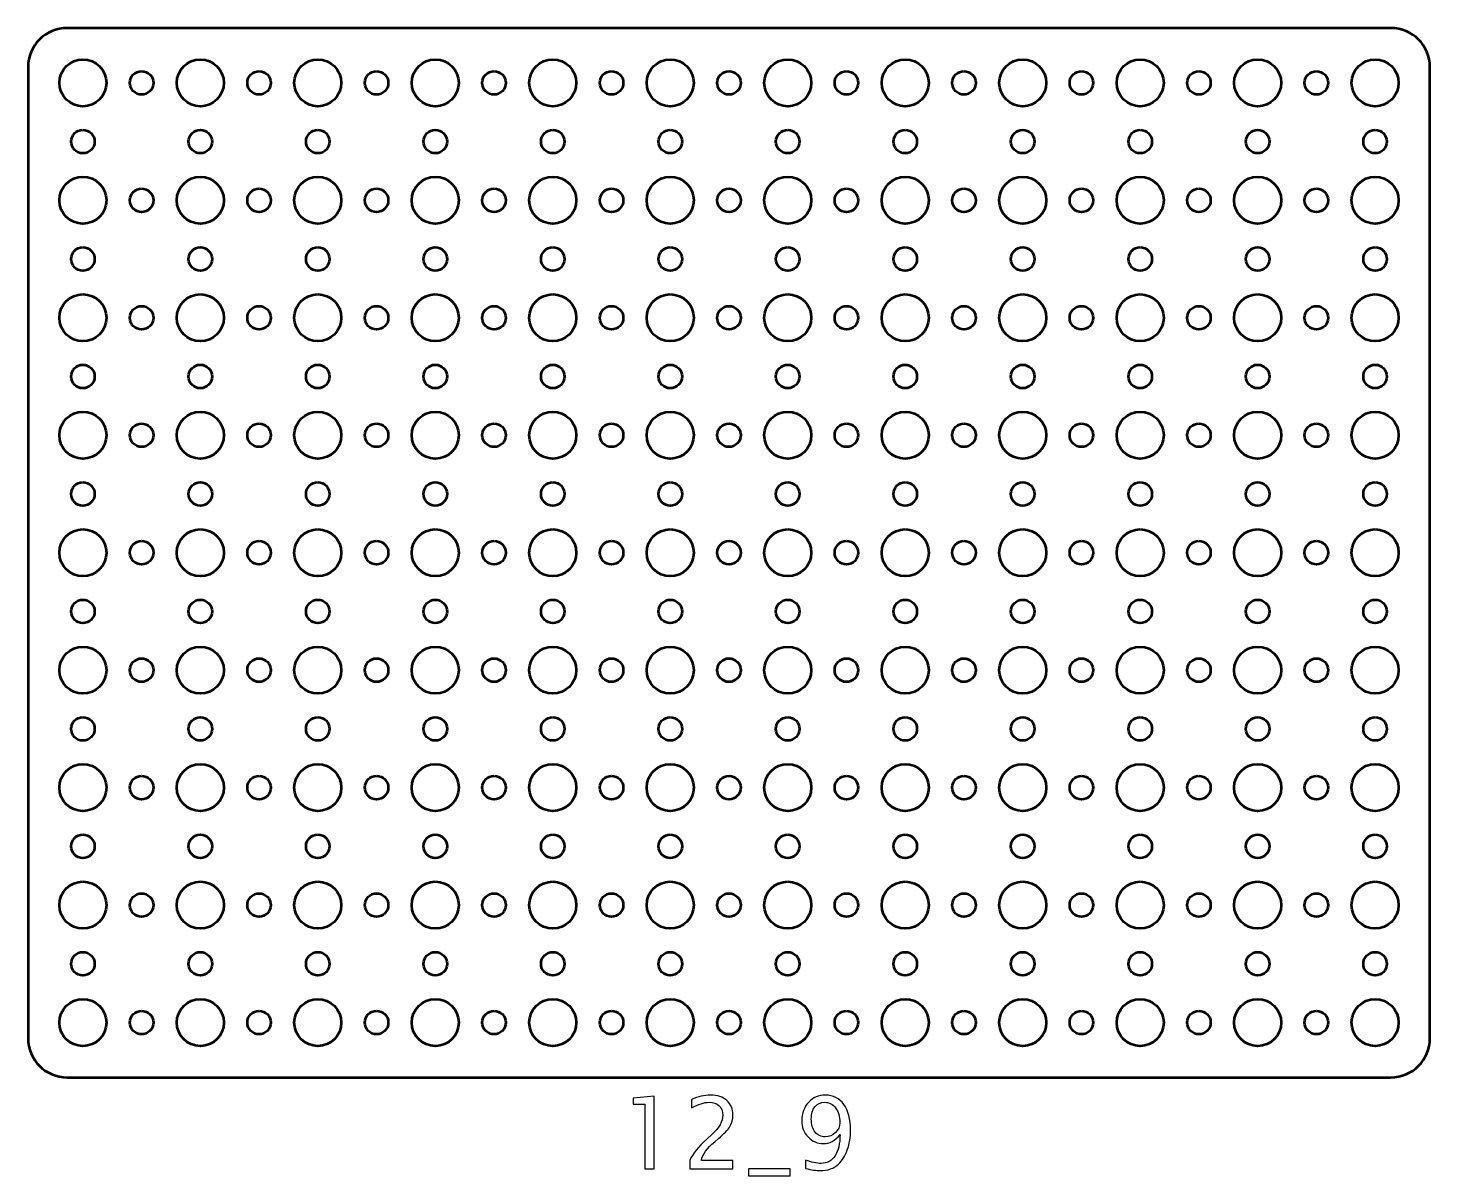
# Model space of a CAD drawing. Header units: centimetres. Extents: x -42 to 63, y -49 to 29.
# Drawn here: x 15.05 to 32.95, y -48.46 to -33.8 of the extents above; entities that cross this region are included whole.
import ezdxf

# ---------------------------------------------------------------- set-up
doc = ezdxf.new("R2010")
doc.units = ezdxf.units.CM
doc.header["$MEASUREMENT"] = 0
doc.layers.add('Layer 1', color=7, linetype='Continuous')

msp = doc.modelspace()

# ---------------------------------------------------------------- linework, layer by layer
at = {"layer": 'Layer 1', "lineweight": 53}
for centre, major_axis in [((15.75001, -34.50001), (0, 0.30001)), ((16.5, -34.5), (0, 0.15)), ((17.25001, -34.50001), (0, 0.30001)), ((18, -34.5), (0, 0.15)), ((18.75001, -34.50001), (0, 0.30001)), ((19.5, -34.5), (0, 0.15)), ((20.25001, -34.50001), (0, 0.30001)), ((21, -34.5), (0, 0.15)), ((21.75001, -34.50001), (0, 0.30001)), ((22.5, -34.5), (0, 0.15)), ((23.25001, -34.50001), (0, 0.30001)), ((24, -34.5), (0, 0.15)), ((24.75001, -34.50001), (0, 0.30001)), ((25.5, -34.5), (0, 0.15)), ((26.25001, -34.50001), (0, 0.30001)), ((27, -34.5), (0, 0.15)), ((27.75001, -34.50001), (0, 0.30001)), ((28.5, -34.5), (0, 0.15)), ((29.25001, -34.50001), (0, 0.30001)), ((30, -34.5), (0, 0.15)), ((30.75001, -34.50001), (0, 0.30001)), ((31.5, -34.5), (0, 0.15)), ((32.25001, -34.50001), (0, 0.30001)), ((15.75, -35.25), (0, 0.15)), ((17.25, -35.25), (0, 0.15)), ((18.75, -35.25), (0, 0.15)), ((20.25, -35.25), (0, 0.15)), ((21.75, -35.25), (0, 0.15)), ((23.25, -35.25), (0, 0.15)), ((24.75, -35.25), (0, 0.15)), ((26.25, -35.25), (0, 0.15)), ((27.75, -35.25), (0, 0.15)), ((29.25, -35.25), (0, 0.15)), ((30.75, -35.25), (0, 0.15)), ((32.25, -35.25), (0, 0.15)), ((15.75001, -36.00001), (0, 0.30001)), ((17.25001, -36.00001), (0, 0.30001)), ((18.75001, -36.00001), (0, 0.30001)), ((20.25001, -36.00001), (0, 0.30001)), ((21.75001, -36.00001), (0, 0.30001)), ((23.25001, -36.00001), (0, 0.30001)), ((24.75001, -36.00001), (0, 0.30001)), ((26.25001, -36.00001), (0, 0.30001)), ((27.75001, -36.00001), (0, 0.30001)), ((29.25001, -36.00001), (0, 0.30001)), ((30.75001, -36.00001), (0, 0.30001)), ((32.25001, -36.00001), (0, 0.30001)), ((16.5, -36), (0, 0.15)), ((18, -36), (0, 0.15)), ((19.5, -36), (0, 0.15)), ((21, -36), (0, 0.15)), ((22.5, -36), (0, 0.15)), ((24, -36), (0, 0.15)), ((25.5, -36), (0, 0.15)), ((27, -36), (0, 0.15)), ((28.5, -36), (0, 0.15)), ((30, -36), (0, 0.15)), ((31.5, -36), (0, 0.15)), ((15.75, -36.75), (0, 0.15)), ((17.25, -36.75), (0, 0.15)), ((18.75, -36.75), (0, 0.15)), ((20.25, -36.75), (0, 0.15)), ((21.75, -36.75), (0, 0.15)), ((23.25, -36.75), (0, 0.15)), ((24.75, -36.75), (0, 0.15)), ((26.25, -36.75), (0, 0.15)), ((27.75, -36.75), (0, 0.15)), ((29.25, -36.75), (0, 0.15)), ((30.75, -36.75), (0, 0.15)), ((32.25, -36.75), (0, 0.15)), ((15.75001, -37.50001), (0, 0.30001)), ((17.25001, -37.50001), (0, 0.30001)), ((18.75001, -37.50001), (0, 0.30001)), ((20.25001, -37.50001), (0, 0.30001)), ((21.75001, -37.50001), (0, 0.30001)), ((23.25001, -37.50001), (0, 0.30001)), ((24.75001, -37.50001), (0, 0.30001)), ((26.25001, -37.50001), (0, 0.30001)), ((27.75001, -37.50001), (0, 0.30001)), ((29.25001, -37.50001), (0, 0.30001)), ((30.75001, -37.50001), (0, 0.30001)), ((32.25001, -37.50001), (0, 0.30001)), ((16.5, -37.5), (0, 0.15)), ((18, -37.5), (0, 0.15)), ((19.5, -37.5), (0, 0.15)), ((21, -37.5), (0, 0.15)), ((22.5, -37.5), (0, 0.15)), ((24, -37.5), (0, 0.15)), ((25.5, -37.5), (0, 0.15)), ((27, -37.5), (0, 0.15)), ((28.5, -37.5), (0, 0.15)), ((30, -37.5), (0, 0.15)), ((31.5, -37.5), (0, 0.15)), ((15.75, -38.25), (0, 0.15)), ((17.25, -38.25), (0, 0.15)), ((18.75, -38.25), (0, 0.15)), ((20.25, -38.25), (0, 0.15)), ((21.75, -38.25), (0, 0.15)), ((23.25, -38.25), (0, 0.15)), ((24.75, -38.25), (0, 0.15)), ((26.25, -38.25), (0, 0.15)), ((27.75, -38.25), (0, 0.15)), ((29.25, -38.25), (0, 0.15)), ((30.75, -38.25), (0, 0.15)), ((32.25, -38.25), (0, 0.15)), ((15.75001, -39.00001), (0, 0.30001)), ((17.25001, -39.00001), (0, 0.30001)), ((18.75001, -39.00001), (0, 0.30001)), ((20.25001, -39.00001), (0, 0.30001)), ((21.75001, -39.00001), (0, 0.30001)), ((23.25001, -39.00001), (0, 0.30001)), ((24.75001, -39.00001), (0, 0.30001)), ((26.25001, -39.00001), (0, 0.30001)), ((27.75001, -39.00001), (0, 0.30001)), ((29.25001, -39.00001), (0, 0.30001)), ((30.75001, -39.00001), (0, 0.30001)), ((32.25001, -39.00001), (0, 0.30001)), ((16.5, -39), (0, 0.15)), ((18, -39), (0, 0.15)), ((19.5, -39), (0, 0.15)), ((21, -39), (0, 0.15)), ((22.5, -39), (0, 0.15)), ((24, -39), (0, 0.15)), ((25.5, -39), (0, 0.15)), ((27, -39), (0, 0.15)), ((28.5, -39), (0, 0.15)), ((30, -39), (0, 0.15)), ((31.5, -39), (0, 0.15)), ((15.75, -39.75), (0, 0.15)), ((17.25, -39.75), (0, 0.15)), ((18.75, -39.75), (0, 0.15)), ((20.25, -39.75), (0, 0.15)), ((21.75, -39.75), (0, 0.15)), ((23.25, -39.75), (0, 0.15)), ((24.75, -39.75), (0, 0.15)), ((26.25, -39.75), (0, 0.15)), ((27.75, -39.75), (0, 0.15)), ((29.25, -39.75), (0, 0.15)), ((30.75, -39.75), (0, 0.15)), ((32.25, -39.75), (0, 0.15)), ((15.75001, -40.50001), (0, 0.30001)), ((17.25001, -40.50001), (0, 0.30001)), ((18.75001, -40.50001), (0, 0.30001)), ((20.25001, -40.50001), (0, 0.30001)), ((21.75001, -40.50001), (0, 0.30001)), ((23.25001, -40.50001), (0, 0.30001)), ((24.75001, -40.50001), (0, 0.30001)), ((26.25001, -40.50001), (0, 0.30001)), ((27.75001, -40.50001), (0, 0.30001)), ((29.25001, -40.50001), (0, 0.30001)), ((30.75001, -40.50001), (0, 0.30001)), ((32.25001, -40.50001), (0, 0.30001)), ((16.5, -40.5), (0, 0.15)), ((18, -40.5), (0, 0.15)), ((19.5, -40.5), (0, 0.15)), ((21, -40.5), (0, 0.15)), ((22.5, -40.5), (0, 0.15)), ((24, -40.5), (0, 0.15)), ((25.5, -40.5), (0, 0.15)), ((27, -40.5), (0, 0.15)), ((28.5, -40.5), (0, 0.15)), ((30, -40.5), (0, 0.15)), ((31.5, -40.5), (0, 0.15)), ((15.75, -41.25), (0, 0.15)), ((17.25, -41.25), (0, 0.15)), ((18.75, -41.25), (0, 0.15)), ((20.25, -41.25), (0, 0.15)), ((21.75, -41.25), (0, 0.15)), ((23.25, -41.25), (0, 0.15)), ((24.75, -41.25), (0, 0.15)), ((26.25, -41.25), (0, 0.15)), ((27.75, -41.25), (0, 0.15)), ((29.25, -41.25), (0, 0.15)), ((30.75, -41.25), (0, 0.15)), ((32.25, -41.25), (0, 0.15)), ((15.75001, -42.00001), (0, 0.30001)), ((17.25001, -42.00001), (0, 0.30001)), ((18.75001, -42.00001), (0, 0.30001)), ((20.25001, -42.00001), (0, 0.30001)), ((21.75001, -42.00001), (0, 0.30001)), ((23.25001, -42.00001), (0, 0.30001)), ((24.75001, -42.00001), (0, 0.30001)), ((26.25001, -42.00001), (0, 0.30001)), ((27.75001, -42.00001), (0, 0.30001)), ((29.25001, -42.00001), (0, 0.30001)), ((30.75001, -42.00001), (0, 0.30001)), ((32.25001, -42.00001), (0, 0.30001)), ((16.5, -42), (0, 0.15)), ((18, -42), (0, 0.15)), ((19.5, -42), (0, 0.15)), ((21, -42), (0, 0.15)), ((22.5, -42), (0, 0.15)), ((24, -42), (0, 0.15)), ((25.5, -42), (0, 0.15)), ((27, -42), (0, 0.15)), ((28.5, -42), (0, 0.15)), ((30, -42), (0, 0.15)), ((31.5, -42), (0, 0.15)), ((15.75, -42.75), (0, 0.15)), ((17.25, -42.75), (0, 0.15)), ((18.75, -42.75), (0, 0.15)), ((20.25, -42.75), (0, 0.15)), ((21.75, -42.75), (0, 0.15)), ((23.25, -42.75), (0, 0.15)), ((24.75, -42.75), (0, 0.15)), ((26.25, -42.75), (0, 0.15)), ((27.75, -42.75), (0, 0.15)), ((29.25, -42.75), (0, 0.15)), ((30.75, -42.75), (0, 0.15)), ((32.25, -42.75), (0, 0.15)), ((15.75001, -43.50001), (0, 0.30001)), ((17.25001, -43.50001), (0, 0.30001)), ((18.75001, -43.50001), (0, 0.30001)), ((20.25001, -43.50001), (0, 0.30001)), ((21.75001, -43.50001), (0, 0.30001)), ((23.25001, -43.50001), (0, 0.30001)), ((24.75001, -43.50001), (0, 0.30001)), ((26.25001, -43.50001), (0, 0.30001)), ((27.75001, -43.50001), (0, 0.30001)), ((29.25001, -43.50001), (0, 0.30001)), ((30.75001, -43.50001), (0, 0.30001)), ((32.25001, -43.50001), (0, 0.30001)), ((16.5, -43.5), (0, 0.15)), ((18, -43.5), (0, 0.15)), ((19.5, -43.5), (0, 0.15)), ((21, -43.5), (0, 0.15)), ((22.5, -43.5), (0, 0.15)), ((24, -43.5), (0, 0.15)), ((25.5, -43.5), (0, 0.15)), ((27, -43.5), (0, 0.15)), ((28.5, -43.5), (0, 0.15)), ((30, -43.5), (0, 0.15)), ((31.5, -43.5), (0, 0.15)), ((15.75, -44.25), (0, 0.15)), ((17.25, -44.25), (0, 0.15)), ((18.75, -44.25), (0, 0.15)), ((20.25, -44.25), (0, 0.15)), ((21.75, -44.25), (0, 0.15)), ((23.25, -44.25), (0, 0.15)), ((24.75, -44.25), (0, 0.15)), ((26.25, -44.25), (0, 0.15)), ((27.75, -44.25), (0, 0.15)), ((29.25, -44.25), (0, 0.15)), ((30.75, -44.25), (0, 0.15)), ((32.25, -44.25), (0, 0.15)), ((15.75001, -45.00001), (0, 0.30001)), ((17.25001, -45.00001), (0, 0.30001)), ((18.75001, -45.00001), (0, 0.30001)), ((20.25001, -45.00001), (0, 0.30001)), ((21.75001, -45.00001), (0, 0.30001)), ((23.25001, -45.00001), (0, 0.30001)), ((24.75001, -45.00001), (0, 0.30001)), ((26.25001, -45.00001), (0, 0.30001)), ((27.75001, -45.00001), (0, 0.30001)), ((29.25001, -45.00001), (0, 0.30001)), ((30.75001, -45.00001), (0, 0.30001)), ((32.25001, -45.00001), (0, 0.30001)), ((16.5, -45), (0, 0.15)), ((18, -45), (0, 0.15)), ((19.5, -45), (0, 0.15)), ((21, -45), (0, 0.15)), ((22.5, -45), (0, 0.15)), ((24, -45), (0, 0.15)), ((25.5, -45), (0, 0.15)), ((27, -45), (0, 0.15)), ((28.5, -45), (0, 0.15)), ((30, -45), (0, 0.15)), ((31.5, -45), (0, 0.15)), ((15.75, -45.75), (0, 0.15)), ((17.25, -45.75), (0, 0.15)), ((18.75, -45.75), (0, 0.15)), ((20.25, -45.75), (0, 0.15)), ((21.75, -45.75), (0, 0.15)), ((23.25, -45.75), (0, 0.15)), ((24.75, -45.75), (0, 0.15)), ((26.25, -45.75), (0, 0.15)), ((27.75, -45.75), (0, 0.15)), ((29.25, -45.75), (0, 0.15)), ((30.75, -45.75), (0, 0.15)), ((32.25, -45.75), (0, 0.15)), ((15.75001, -46.50001), (0, 0.30001)), ((16.5, -46.5), (0, 0.15)), ((17.25001, -46.50001), (0, 0.30001)), ((18, -46.5), (0, 0.15)), ((18.75001, -46.50001), (0, 0.30001)), ((19.5, -46.5), (0, 0.15)), ((20.25001, -46.50001), (0, 0.30001)), ((21, -46.5), (0, 0.15)), ((21.75001, -46.50001), (0, 0.30001)), ((22.5, -46.5), (0, 0.15)), ((23.25001, -46.50001), (0, 0.30001)), ((24, -46.5), (0, 0.15)), ((24.75001, -46.50001), (0, 0.30001)), ((25.5, -46.5), (0, 0.15)), ((26.25001, -46.50001), (0, 0.30001)), ((27, -46.5), (0, 0.15)), ((27.75001, -46.50001), (0, 0.30001)), ((28.5, -46.5), (0, 0.15)), ((29.25001, -46.50001), (0, 0.30001)), ((30, -46.5), (0, 0.15)), ((30.75001, -46.50001), (0, 0.30001)), ((31.5, -46.5), (0, 0.15)), ((32.25001, -46.50001), (0, 0.30001))]:
    msp.add_ellipse(centre, major_axis=major_axis, ratio=1, dxfattribs=at)
msp.add_open_spline([(15.05, -46.7), (15.05, -46.7), (15.05, -34.3), (15.05, -34.3), (15.05, -34.3), (15.05, -34.02386), (15.27386, -33.8), (15.55, -33.8), (15.55, -33.8), (15.55, -33.8), (32.45, -33.8), (32.45, -33.8), (32.45, -33.8), (32.72614, -33.8), (32.95, -34.02386), (32.95, -34.3), (32.95, -34.3), (32.95, -34.3), (32.95, -46.7), (32.95, -46.7), (32.95, -46.7), (32.95, -46.97614), (32.72614, -47.2), (32.45, -47.2), (32.45, -47.2), (32.45, -47.2), (15.55, -47.2), (15.55, -47.2), (15.55, -47.2), (15.27386, -47.2), (15.05, -46.97614), (15.05, -46.7)], degree=3, knots=[0, 0, 0, 0, 0.11111111, 0.11111111, 0.11111111, 0.11111111, 0.22222222, 0.22222222, 0.22222222, 0.22222222, 0.33333333, 0.33333333, 0.33333333, 0.33333333, 0.44444444, 0.44444444, 0.44444444, 0.44444444, 0.55555556, 0.55555556, 0.55555556, 0.55555556, 0.66666667, 0.66666667, 0.66666667, 0.66666667, 0.77777778, 0.77777778, 0.77777778, 0.77777778, 1, 1, 1, 1], dxfattribs=at)
at = {"layer": 'Layer 1'}
for points, knots in [([(23.49962, -48.36767), (23.49962, -48.36767), (23.49962, -48.26099), (23.49962, -48.26099), (23.49962, -48.26099), (23.53518, -48.1778), (23.60694, -48.087), (23.7151, -47.989), (23.7151, -47.989), (23.7151, -47.989), (23.78495, -47.92634), (23.78495, -47.92634), (23.78495, -47.92634), (23.87491, -47.84464), (23.91999, -47.76378), (23.91999, -47.68335), (23.91999, -47.68335), (23.91999, -47.63192), (23.90454, -47.5917), (23.87385, -47.56228), (23.87385, -47.56228), (23.84316, -47.53286), (23.80061, -47.51804), (23.74664, -47.51804), (23.74664, -47.51804), (23.68356, -47.51804), (23.60884, -47.54217), (23.52248, -47.59043), (23.52248, -47.59043), (23.52248, -47.59043), (23.52248, -47.48375), (23.52248, -47.48375), (23.52248, -47.48375), (23.60397, -47.44565), (23.68504, -47.4266), (23.7659, -47.4266), (23.7659, -47.4266), (23.85183, -47.4266), (23.92084, -47.44967), (23.97291, -47.49603), (23.97291, -47.49603), (24.02477, -47.54238), (24.0508, -47.60376), (24.0508, -47.68039), (24.0508, -47.68039), (24.0508, -47.73542), (24.03768, -47.78432), (24.01143, -47.82686), (24.01143, -47.82686), (23.98497, -47.86962), (23.93608, -47.92126), (23.86432, -47.98222), (23.86432, -47.98222), (23.86432, -47.98222), (23.81712, -48.02244), (23.81712, -48.02244), (23.81712, -48.02244), (23.71891, -48.10563), (23.66218, -48.18521), (23.64694, -48.26099), (23.64694, -48.26099), (23.64694, -48.26099), (24.04699, -48.26099), (24.04699, -48.26099), (24.04699, -48.26099), (24.04699, -48.26099), (24.04699, -48.36767), (24.04699, -48.36767), (24.04699, -48.36767), (24.04699, -48.36767), (23.49962, -48.36767), (23.49962, -48.36767)], [0, 0, 0, 0, 0.05263158, 0.05263158, 0.05263158, 0.05263158, 0.10526316, 0.10526316, 0.10526316, 0.10526316, 0.15789474, 0.15789474, 0.15789474, 0.15789474, 0.21052632, 0.21052632, 0.21052632, 0.21052632, 0.26315789, 0.26315789, 0.26315789, 0.26315789, 0.31578947, 0.31578947, 0.31578947, 0.31578947, 0.36842105, 0.36842105, 0.36842105, 0.36842105, 0.42105263, 0.42105263, 0.42105263, 0.42105263, 0.47368421, 0.47368421, 0.47368421, 0.47368421, 0.52631579, 0.52631579, 0.52631579, 0.52631579, 0.57894737, 0.57894737, 0.57894737, 0.57894737, 0.63157895, 0.63157895, 0.63157895, 0.63157895, 0.68421053, 0.68421053, 0.68421053, 0.68421053, 0.73684211, 0.73684211, 0.73684211, 0.73684211, 0.78947368, 0.78947368, 0.78947368, 0.78947368, 0.84210526, 0.84210526, 0.84210526, 0.84210526, 0.89473684, 0.89473684, 0.89473684, 0.89473684, 1, 1, 1, 1]), ([(24.97705, -48.36259), (24.97705, -48.36259), (24.97705, -48.25845), (24.97705, -48.25845), (24.97705, -48.25845), (25.05473, -48.28554), (25.12077, -48.29909), (25.17538, -48.29909), (25.17538, -48.29909), (25.25137, -48.29909), (25.31085, -48.2667), (25.35361, -48.20193), (25.35361, -48.20193), (25.39636, -48.13716), (25.41774, -48.04699), (25.41774, -47.93164), (25.41774, -47.93164), (25.35572, -48.00805), (25.28524, -48.04636), (25.20607, -48.04636), (25.20607, -48.04636), (25.12882, -48.04636), (25.0632, -48.018), (25.00944, -47.96106), (25.00944, -47.96106), (24.95567, -47.90412), (24.92879, -47.8349), (24.92879, -47.75299), (24.92879, -47.75299), (24.92879, -47.65901), (24.95737, -47.58112), (25.01473, -47.51931), (25.01473, -47.51931), (25.07188, -47.4575), (25.14384, -47.4266), (25.23063, -47.4266), (25.23063, -47.4266), (25.33032, -47.4266), (25.40885, -47.4666), (25.46621, -47.54661), (25.46621, -47.54661), (25.52357, -47.62662), (25.55236, -47.73606), (25.55236, -47.87512), (25.55236, -47.87512), (25.55236, -47.9636), (25.5386, -48.04678), (25.51087, -48.12468), (25.51087, -48.12468), (25.48315, -48.20278), (25.4461, -48.26332), (25.39933, -48.30671), (25.39933, -48.30671), (25.33964, -48.36259), (25.2609, -48.39053), (25.16353, -48.39053), (25.16353, -48.39053), (25.11548, -48.39053), (25.05346, -48.38122), (24.97705, -48.36259)], [0, 0, 0, 0, 0.0625, 0.0625, 0.0625, 0.0625, 0.125, 0.125, 0.125, 0.125, 0.1875, 0.1875, 0.1875, 0.1875, 0.25, 0.25, 0.25, 0.25, 0.3125, 0.3125, 0.3125, 0.3125, 0.375, 0.375, 0.375, 0.375, 0.4375, 0.4375, 0.4375, 0.4375, 0.5, 0.5, 0.5, 0.5, 0.5625, 0.5625, 0.5625, 0.5625, 0.625, 0.625, 0.625, 0.625, 0.6875, 0.6875, 0.6875, 0.6875, 0.75, 0.75, 0.75, 0.75, 0.8125, 0.8125, 0.8125, 0.8125, 0.875, 0.875, 0.875, 0.875, 1, 1, 1, 1]), ([(22.92389, -48.36767), (22.92389, -48.36767), (22.92389, -47.5409), (22.92389, -47.5409), (22.92389, -47.5409), (22.92389, -47.5409), (22.77784, -47.5409), (22.77784, -47.5409), (22.77784, -47.5409), (22.77784, -47.5409), (22.77784, -47.4647), (22.77784, -47.4647), (22.77784, -47.4647), (22.77784, -47.4647), (23.04581, -47.44184), (23.04581, -47.44184), (23.04581, -47.44184), (23.04581, -47.44184), (23.04581, -48.36767), (23.04581, -48.36767), (23.04581, -48.36767), (23.04581, -48.36767), (22.92389, -48.36767), (22.92389, -48.36767)], [0, 0, 0, 0, 0.14285714, 0.14285714, 0.14285714, 0.14285714, 0.28571429, 0.28571429, 0.28571429, 0.28571429, 0.42857143, 0.42857143, 0.42857143, 0.42857143, 0.57142857, 0.57142857, 0.57142857, 0.57142857, 0.71428571, 0.71428571, 0.71428571, 0.71428571, 1, 1, 1, 1]), ([(25.05071, -47.73225), (25.05071, -47.8021), (25.06659, -47.85734), (25.09834, -47.89798), (25.09834, -47.89798), (25.13009, -47.93841), (25.17284, -47.95873), (25.22682, -47.95873), (25.22682, -47.95873), (25.27868, -47.95873), (25.32291, -47.94116), (25.35932, -47.90602), (25.35932, -47.90602), (25.39573, -47.87089), (25.41393, -47.82834), (25.41393, -47.77881), (25.41393, -47.77881), (25.41393, -47.7005), (25.39636, -47.63742), (25.36101, -47.58979), (25.36101, -47.58979), (25.32588, -47.54196), (25.27973, -47.51804), (25.22237, -47.51804), (25.22237, -47.51804), (25.16882, -47.51804), (25.12691, -47.53709), (25.09643, -47.57519), (25.09643, -47.57519), (25.06595, -47.61329), (25.05071, -47.66557), (25.05071, -47.73225)], [0, 0, 0, 0, 0.11111111, 0.11111111, 0.11111111, 0.11111111, 0.22222222, 0.22222222, 0.22222222, 0.22222222, 0.33333333, 0.33333333, 0.33333333, 0.33333333, 0.44444444, 0.44444444, 0.44444444, 0.44444444, 0.55555556, 0.55555556, 0.55555556, 0.55555556, 0.66666667, 0.66666667, 0.66666667, 0.66666667, 0.77777778, 0.77777778, 0.77777778, 0.77777778, 1, 1, 1, 1]), ([(24.25061, -48.45911), (24.25061, -48.45911), (24.25061, -48.36767), (24.25061, -48.36767), (24.25061, -48.36767), (24.25061, -48.36767), (24.77893, -48.36767), (24.77893, -48.36767), (24.77893, -48.36767), (24.77893, -48.36767), (24.77893, -48.45911), (24.77893, -48.45911), (24.77893, -48.45911), (24.77893, -48.45911), (24.25061, -48.45911), (24.25061, -48.45911)], [0, 0, 0, 0, 0.2, 0.2, 0.2, 0.2, 0.4, 0.4, 0.4, 0.4, 0.6, 0.6, 0.6, 0.6, 1, 1, 1, 1])]:
    msp.add_open_spline(points, degree=3, knots=knots, dxfattribs=at)

doc.saveas('drawing.dxf')
